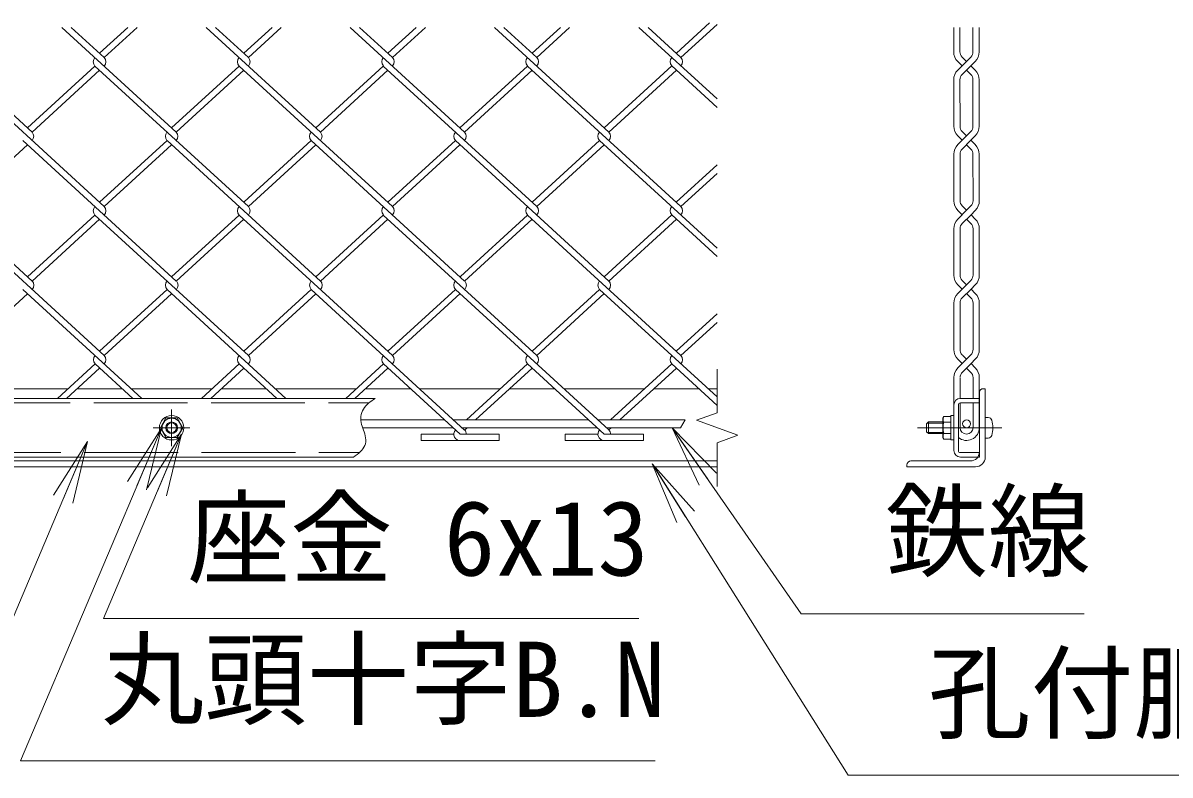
# Model space of a CAD drawing. Units: millimetres at full size; details may follow other scales. Extents: x -16800 to 16800, y -11880 to 11880.
# Drawn here: x -6105 to -3171, y -10352 to -8428 of the extents above; entities that cross this region are included whole.
import ezdxf
from ezdxf.enums import TextEntityAlignment as Align

# ---------------------------------------------------------------- set-up
doc = ezdxf.new("R2010")
doc.units = ezdxf.units.MM
doc.header["$LTSCALE"] = 40
doc.linetypes.add('DASHED', pattern=[7.5, 6, -1.5])
doc.linetypes.add('USER1', pattern=[50.8, 31.75, -6.35, 6.35, -6.35])
for name, color, linetype, lineweight in [('0-0_D-STR1', 1, 'Continuous', 18), ('0-1_D-BMK', 2, 'USER1', 13), ('0-2_D-STR3', 3, 'Continuous', 13), ('0-6_D-STR-DIM', 7, 'Continuous', 13), ('0-7_0', 7, 'Continuous', 18), ('0-9_D-STR-TXT', 7, 'Continuous', 13), ('0-A_D-STR2', 7, 'Continuous', 13)]:
    doc.layers.add(name, color=color, linetype=linetype, lineweight=lineweight)
doc.styles.add('ＭＳ ゴシック', font='')
doc.styles.get('ＭＳ ゴシック').set_extended_font_data('MS Gothic')

# ---------------------------------------------------------------- blocks, each defined once
blk = doc.blocks.new('_Open')
at = {"layer": '0-7_0'}
blk.add_line((-40, 6.67), (0, 0), dxfattribs=at)
blk.add_lwpolyline([(-40, -6.67), (0, 0), (-40, 0)], dxfattribs=at)

msp = doc.modelspace()

# ---------------------------------------------------------------- linework, layer by layer
at = {"layer": '0-0_D-STR1'}
for p, q in [((-5989.24, -9363.11), (-6196.09, -9363.11)), ((-5851.14, -9363.11), (-5965.62, -9363.11)), ((-5620.6, -9363.11), (-5827.45, -9363.11)), ((-5482.5, -9363.11), (-5596.98, -9363.11)), ((-5252.02, -9363.11), (-5459.41, -9363.11)), ((-5113.86, -9363.11), (-5228.34, -9363.11)), ((-4883.38, -9363.11), (-5090.77, -9363.11)), ((-4745.22, -9363.11), (-4859.7, -9363.11)), ((-4514.75, -9363.11), (-4721.54, -9363.11)), ((-4376.58, -9363.11), (-4491.06, -9363.11)), ((-4329.78, -9363.11), (-4352.9, -9363.11)), ((-3659.07, -9525.61), (-3659.07, -9373.11)), ((-3649.07, -9363.11), (-3644.07, -9363.11)), ((-3644.07, -9538.11), (-3644.07, -9363.11)), ((-6496.45, -9548.11), (-4329.78, -9548.11)), ((-3844.07, -9558.11), (-3844.07, -9563.11)), ((-3834.07, -9548.11), (-3681.57, -9548.11)), ((-6496.45, -9563.11), (-4329.78, -9563.11)), ((-3844.07, -9563.11), (-3669.07, -9563.11))]:
    msp.add_line(p, q, dxfattribs=at)
for centre, radius, start, end in [((-3649.07, -9373.11), 10, 90, 180), ((-3681.57, -9525.61), 22.5, 270, 0), ((-3834.07, -9558.11), 10, 90, 180), ((-3669.07, -9538.11), 25, 270, 0)]:
    msp.add_arc(centre, radius, start, end, dxfattribs=at)
at = {"layer": '0-1_D-BMK'}
for p, q in [((-5724.32, -9509.99), (-5724.32, -9416.24)), ((-5677.45, -9463.11), (-5771.2, -9463.11)), ((-3601.46, -9463.11), (-3817.17, -9463.11))]:
    msp.add_line(p, q, dxfattribs=at)
at = {"layer": '0-2_D-STR3', "linetype": 'DASHED'}
for p, q in [((-6223.4, -9399.61), (-5220.06, -9399.61)), ((-6247.82, -9526.61), (-5244.48, -9526.61))]:
    msp.add_line(p, q, dxfattribs=at)
at = {"layer": '0-2_D-STR3'}
for p, q in [((-6207.17, -9388.11), (-5203.83, -9388.11)), ((-3724.07, -9404.61), (-3724.07, -9521.61)), ((-3712.57, -9404.61), (-3712.57, -9521.61)), ((-3659.07, -9388.11), (-3707.57, -9388.11)), ((-3659.07, -9399.61), (-3707.57, -9399.61)), ((-3659.07, -9388.11), (-3659.07, -9399.61)), ((-5738.76, -9438.11), (-5753.19, -9463.11)), ((-5709.89, -9438.11), (-5738.76, -9438.11)), ((-5695.46, -9463.11), (-5709.89, -9438.11)), ((-5240.52, -9443.11), (-5026.55, -9443.11)), ((-5003.46, -9443.11), (-4657.91, -9443.11)), ((-4634.23, -9443.11), (-4411.34, -9443.11)), ((-3752.07, -9438.61), (-3749.55, -9434.24)), ((-3752.07, -9487.61), (-3752.07, -9438.61)), ((-3732.07, -9434.24), (-3749.55, -9434.24)), ((-3732.07, -9431.86), (-3732.07, -9494.36)), ((-3724.07, -9431.86), (-3732.07, -9431.86)), ((-3732.07, -9491.98), (-3732.07, -9434.24)), ((-3644.07, -9436.86), (-3644.07, -9489.36)), ((-3636.43, -9436.86), (-3644.07, -9436.86)), ((-5709.89, -9488.11), (-5695.46, -9463.11)), ((-5235.83, -9463.11), (-5004.73, -9463.11)), ((-4981.64, -9463.11), (-4636.09, -9463.11)), ((-4612.41, -9463.11), (-4422.89, -9463.11)), ((-3789.07, -9448.11), (-3794.07, -9453.11)), ((-3794.07, -9473.11), (-3794.07, -9453.11)), ((-3789.07, -9478.11), (-3794.07, -9473.11)), ((-3752.07, -9451.11), (-3792.07, -9451.11)), ((-3789.07, -9478.11), (-3789.07, -9448.11)), ((-3752.07, -9448.11), (-3789.07, -9448.11)), ((-3732.07, -9448.68), (-3749.55, -9448.68)), ((-3752.07, -9475.11), (-3792.07, -9475.11)), ((-3752.07, -9478.11), (-3789.07, -9478.11)), ((-3752.07, -9487.61), (-3749.55, -9491.98)), ((-3732.07, -9477.54), (-3749.55, -9477.54)), ((-3732.07, -9491.98), (-3749.55, -9491.98)), ((-3724.07, -9494.36), (-3732.07, -9494.36)), ((-3636.43, -9489.36), (-3644.07, -9489.36)), ((-3659.07, -9526.61), (-3707.57, -9526.61)), ((-3659.07, -9526.61), (-3659.07, -9538.11)), ((-6262.49, -9538.11), (-5259.15, -9538.11)), ((-3659.07, -9538.11), (-3707.57, -9538.11))]:
    msp.add_line(p, q, dxfattribs=at)
msp.add_lwpolyline([(-5753.19, -9463.11), (-5738.76, -9488.11), (-5709.89, -9488.11)], dxfattribs=at)
for centre, radius in [((-5724.32, -9463.11), 31.25), ((-5724.32, -9463.11), 24.5), ((-3691.71, -9452.94), 10), ((-5724.32, -9463.11), 15), ((-5724.32, -9463.11), 12.29)]:
    msp.add_circle(centre, radius, dxfattribs=at)
for centre, radius, start, end in [((-3707.57, -9404.61), 16.5, 90, 180), ((-3707.57, -9404.61), 5, 90, 180), ((-3739, -9441.46), 12.78, 145.61585, 214.38415), ((-3636.43, -9446.36), 9.5, 16.07286, 90), ((-3694.57, -9463.11), 70, 343.92714, 16.07286), ((-3704.01, -9463.11), 47.77, 162.4121, 197.5879), ((-3739, -9484.76), 12.78, 145.61586, 214.38415), ((-3636.43, -9479.86), 9.5, 270, 343.92714), ((-3707.57, -9521.61), 16.5, 180, 270), ((-3707.57, -9521.61), 5, 180, 270)]:
    msp.add_arc(centre, radius, start, end, dxfattribs=at)
at = {"layer": '0-6_D-STR-DIM'}
for p, q in [((-4329.78, -9424.63), (-4329.78, -9313.11)), ((-4411.34, -9443.11), (-4422.89, -9463.11)), ((-4329.78, -9613.11), (-4329.78, -9501.59))]:
    msp.add_line(p, q, dxfattribs=at)
for points in [[(-5203.83, -9388.11), (-5208.22, -9391.04), (-5212.57, -9394.01), (-5216.79, -9397.07), (-5220.84, -9400.25), (-5224.66, -9403.61), (-5228.19, -9407.19), (-5231.37, -9411.02), (-5234.14, -9415.15), (-5236.45, -9419.63), (-5238.26, -9424.4), (-5239.58, -9429.39), (-5240.37, -9434.49), (-5240.64, -9439.6), (-5240.38, -9444.63), (-5239.63, -9449.56), (-5238.51, -9454.41), (-5237.1, -9459.23), (-5235.51, -9464.04), (-5233.86, -9468.89), (-5232.23, -9473.79), (-5230.74, -9478.81), (-5229.48, -9483.93), (-5228.57, -9489.1), (-5228.1, -9494.24), (-5228.18, -9499.26), (-5228.91, -9504.06), (-5230.36, -9508.59), (-5232.48, -9512.86), (-5235.2, -9516.9), (-5238.42, -9520.73), (-5242.06, -9524.41), (-5246.04, -9527.95), (-5250.27, -9531.39), (-5254.66, -9534.77), (-5259.15, -9538.11)], [(-4329.78, -9424.63), (-4382.64, -9443.87), (-4276.92, -9482.35), (-4329.78, -9501.59)]]:
    msp.add_lwpolyline(points, dxfattribs=at)
at = {"layer": '0-9_D-STR-TXT'}
for points in [[(-4487.85, -10315.33), (-6110.84, -10315.33), (-5751.33, -9465.88)], [(-3390.77, -9938.95), (-4114.26, -9938.95), (-4443.37, -9464.75)], [(-7952.85, -10057.81), (-6176.57, -10057.81), (-5939.91, -9500.14)], [(-4529.56, -9950.99), (-5898.74, -9950.99), (-5700.18, -9481.45)], [(-2761.61, -10351.57), (-3994.75, -10351.57), (-4494.31, -9557.09)]]:
    msp.add_lwpolyline(points, dxfattribs=at)
at = {"layer": '0-A_D-STR2'}
for p, q in [((-6081.12, -8706.61), (-6373.42, -8438.77)), ((-5712.48, -8706.61), (-6004.78, -8438.77)), ((-5896.8, -8516.01), (-5981.1, -8438.77)), ((-5836.19, -8438.77), (-5908.64, -8505.16)), ((-5812.51, -8438.77), (-5896.8, -8516.01)), ((-5343.84, -8706.61), (-5636.14, -8438.77)), ((-5528.16, -8516.01), (-5612.46, -8438.77)), ((-5467.55, -8438.77), (-5540, -8505.16)), ((-5443.87, -8438.77), (-5528.16, -8516.01)), ((-4975.2, -8706.61), (-5267.5, -8438.77)), ((-5159.52, -8516.01), (-5243.82, -8438.77)), ((-5098.91, -8438.77), (-5171.37, -8505.16)), ((-5075.23, -8438.77), (-5159.52, -8516.01)), ((-4606.6, -8706.58), (-4898.86, -8438.77)), ((-4790.89, -8516.01), (-4875.18, -8438.77)), ((-4730.27, -8438.77), (-4802.73, -8505.16)), ((-4706.59, -8438.77), (-4790.89, -8516.01)), ((-4329.81, -8621.87), (-4529.63, -8438.77)), ((-4421.98, -8515.71), (-4505.95, -8438.77)), ((-4349.41, -8427.51), (-4433.82, -8504.86)), ((-4329.81, -8431.25), (-4421.98, -8515.71)), ((-3724.63, -8501.37), (-3724.63, -8438.77)), ((-3708.59, -8501.35), (-3708.59, -8438.77)), ((-3675.45, -8501.35), (-3675.45, -8438.77)), ((-3659.41, -8501.37), (-3659.41, -8438.77)), ((-3692.02, -8525.79), (-3714.38, -8548.15)), ((-3714.38, -8526.12), (-3703.36, -8537.13)), ((-3703.02, -8514.79), (-3692.02, -8525.79)), ((-3681.01, -8514.79), (-3692.02, -8525.79)), ((-3669.66, -8526.12), (-3680.68, -8537.13)), ((-5896.8, -8897.21), (-6289.12, -8537.71)), ((-5920.48, -8537.71), (-6092.96, -8695.76)), ((-5908.64, -8548.56), (-6081.12, -8706.61)), ((-5528.16, -8897.21), (-5920.48, -8537.71)), ((-5551.85, -8537.71), (-5724.32, -8695.76)), ((-5540, -8548.56), (-5712.48, -8706.61)), ((-5159.52, -8897.21), (-5551.85, -8537.71)), ((-5183.21, -8537.71), (-5355.68, -8695.76)), ((-5171.37, -8548.56), (-5343.84, -8706.61)), ((-4790.91, -8897.18), (-5183.21, -8537.71)), ((-4814.57, -8537.71), (-4987.05, -8695.76)), ((-4802.73, -8548.56), (-4975.2, -8706.61)), ((-4422.28, -8897.18), (-4814.57, -8537.71)), ((-4445.66, -8537.41), (-4618.44, -8695.73)), ((-4433.82, -8548.26), (-4606.6, -8706.58)), ((-4329.81, -8643.57), (-4445.66, -8537.41)), ((-3680.68, -8537.13), (-3703.02, -8559.48)), ((-3692.02, -8548.48), (-3681.01, -8559.48)), ((-3680.68, -8537.13), (-3669.66, -8548.15)), ((-3724.49, -8691.97), (-3724.63, -8572.9)), ((-3708.45, -8691.95), (-3708.59, -8572.92)), ((-3675.31, -8691.95), (-3675.45, -8572.92)), ((-3659.26, -8691.97), (-3659.41, -8572.9)), ((-3702.88, -8705.39), (-3691.88, -8716.39)), ((-6081.12, -9087.81), (-6473.44, -8728.31)), ((-6092.96, -8739.16), (-6265.44, -8897.21)), ((-5712.48, -9087.81), (-6104.8, -8728.31)), ((-5736.17, -8728.31), (-5908.64, -8886.36)), ((-5724.32, -8739.16), (-5896.8, -8897.21)), ((-5343.84, -9087.81), (-5736.16, -8728.31)), ((-5367.53, -8728.31), (-5538.97, -8885.41)), ((-5355.68, -8739.16), (-5528.16, -8897.21)), ((-4975.23, -9087.78), (-5367.53, -8728.31)), ((-4998.89, -8728.31), (-5171.37, -8886.36)), ((-4987.05, -8739.16), (-5159.52, -8897.21)), ((-4606.6, -9087.78), (-4998.89, -8728.31)), ((-4630.28, -8728.28), (-4802.76, -8886.33)), ((-4618.44, -8739.13), (-4790.91, -8897.18)), ((-4329.81, -9003.61), (-4630.28, -8728.28)), ((-3714.24, -8716.72), (-3703.22, -8727.73)), ((-3680.53, -8727.73), (-3702.88, -8750.08)), ((-3691.88, -8739.08), (-3680.87, -8750.08)), ((-3669.51, -8716.72), (-3680.53, -8727.73)), ((-3680.53, -8727.73), (-3669.51, -8738.75)), ((-3724.32, -8882.37), (-3724.49, -8763.5)), ((-3708.28, -8882.35), (-3708.45, -8763.52)), ((-3675.14, -8882.35), (-3675.31, -8763.52)), ((-3659.09, -8882.37), (-3659.26, -8763.5)), ((-4329.81, -8790.75), (-4434.12, -8886.33)), ((-4329.81, -8812.45), (-4422.28, -8897.18)), ((-3691.71, -8906.79), (-3714.07, -8929.15)), ((-3714.07, -8907.12), (-3703.05, -8918.14)), ((-3702.71, -8895.79), (-3691.71, -8906.79)), ((-3680.7, -8895.79), (-3691.71, -8906.79)), ((-5896.8, -9278.4), (-6289.12, -8918.91)), ((-5920.48, -8918.91), (-6092.96, -9076.95)), ((-5908.64, -8929.76), (-6081.12, -9087.81)), ((-5528.19, -9278.38), (-5920.48, -8918.91)), ((-5551.85, -8918.91), (-5724.32, -9076.95)), ((-5540, -8929.76), (-5712.48, -9087.81)), ((-5159.55, -9278.38), (-5551.85, -8918.91)), ((-5183.21, -8918.91), (-5355.68, -9076.95)), ((-5171.37, -8929.76), (-5343.84, -9087.81)), ((-4790.91, -9278.38), (-5183.21, -8918.91)), ((-4814.6, -8918.88), (-4986.04, -9075.98)), ((-4802.76, -8929.73), (-4975.23, -9087.78)), ((-4422.28, -9278.38), (-4814.6, -8918.88)), ((-4445.66, -8918.61), (-4618.44, -9076.93)), ((-4433.82, -8929.46), (-4606.6, -9087.78)), ((-4329.81, -9024.77), (-4445.66, -8918.61)), ((-3680.36, -8918.14), (-3702.71, -8940.49)), ((-3691.71, -8929.48), (-3680.7, -8940.49)), ((-3724.32, -9072.7), (-3724.32, -8953.9)), ((-3708.28, -9073.96), (-3708.28, -8953.92)), ((-3675.14, -9073.96), (-3675.14, -8953.92)), ((-3659.09, -9072.7), (-3659.09, -8953.9)), ((-3703.61, -9085.21), (-3691.71, -9097.12)), ((-3679.8, -9085.21), (-3691.71, -9097.12)), ((-6092.96, -9120.36), (-6265.44, -9278.4)), ((-5800.17, -9388.11), (-6104.51, -9109.24)), ((-5736.16, -9109.51), (-5908.64, -9267.55)), ((-5724.32, -9120.36), (-5896.8, -9278.4)), ((-5432.12, -9388.11), (-5736.16, -9109.51)), ((-5367.53, -9109.51), (-5540, -9267.55)), ((-5355.68, -9120.36), (-5528.16, -9278.4)), ((-4975.23, -9468.98), (-5367.53, -9109.51)), ((-4998.62, -9109.21), (-5171.39, -9267.53)), ((-4986.78, -9120.06), (-5159.55, -9278.38)), ((-4606.3, -9468.71), (-4998.62, -9109.21)), ((-4629.98, -9109.21), (-4802.76, -9267.53)), ((-4618.14, -9120.06), (-4790.91, -9278.38)), ((-4329.81, -9384.27), (-4629.98, -9109.21)), ((-3691.71, -9097.12), (-3714.07, -9119.48)), ((-3714.07, -9097.45), (-3703.05, -9108.46)), ((-3680.36, -9108.46), (-3703.62, -9131.72)), ((-3691.71, -9119.81), (-3679.8, -9131.72)), ((-3669.35, -9097.45), (-3680.36, -9108.46)), ((-3680.36, -9108.46), (-3669.35, -9119.48)), ((-3724.32, -9263.3), (-3724.32, -9144.23)), ((-3708.28, -9262.04), (-3708.28, -9142.97)), ((-3675.14, -9262.04), (-3675.14, -9142.97)), ((-3659.09, -9263.3), (-3659.09, -9144.23)), ((-4329.81, -9171.94), (-4434.12, -9267.53)), ((-4329.81, -9193.65), (-4422.28, -9278.38)), ((-3691.71, -9287.72), (-3714.07, -9310.08)), ((-3714.07, -9288.05), (-3703.05, -9299.06)), ((-3701.83, -9277.59), (-3691.71, -9287.72)), ((-3679.8, -9275.81), (-3691.71, -9287.72)), ((-3669.35, -9288.05), (-3680.36, -9299.06)), ((-5920.22, -9299.81), (-6016.58, -9388.11)), ((-5908.38, -9310.66), (-5992.9, -9388.11)), ((-5823.85, -9388.11), (-5920.22, -9299.81)), ((-5551.58, -9299.81), (-5647.94, -9388.11)), ((-5539.74, -9310.66), (-5624.26, -9388.11)), ((-5455.21, -9388.11), (-5551.58, -9299.81)), ((-5182.94, -9299.81), (-5279.31, -9388.11)), ((-5171.1, -9310.66), (-5255.62, -9388.11)), ((-4986.5, -9479.81), (-5182.94, -9299.81)), ((-4814.3, -9299.81), (-4970.69, -9443.11)), ((-4802.46, -9310.66), (-4947.01, -9443.11)), ((-4618.14, -9479.56), (-4814.3, -9299.81)), ((-4445.66, -9299.81), (-4602.05, -9443.11)), ((-4433.82, -9310.66), (-4578.37, -9443.11)), ((-4329.81, -9405.97), (-4445.66, -9299.81)), ((-3680.36, -9299.06), (-3701.83, -9320.53)), ((-3691.71, -9310.41), (-3679.8, -9322.31)), ((-3680.36, -9299.06), (-3669.35, -9310.08)), ((-3724.32, -9405.04), (-3724.32, -9334.83)), ((-3708.28, -9388.12), (-3708.28, -9336.09)), ((-3675.14, -9388.11), (-3675.14, -9333.57)), ((-3659.09, -9464.2), (-3659.09, -9334.83)), ((-3708.28, -9462.94), (-3708.28, -9399.66)), ((-3675.14, -9462.94), (-3675.14, -9399.61)), ((-4968.83, -9463.11), (-4975.23, -9468.98)), ((-4600.19, -9463.11), (-4606.3, -9468.71)), ((-5086.5, -9479.81), (-5002.57, -9479.81)), ((-5086.5, -9479.81), (-5086.5, -9495.81)), ((-5086.5, -9495.81), (-4886.5, -9495.81)), ((-4718.14, -9479.56), (-4634.2, -9479.56)), ((-4718.14, -9479.56), (-4718.14, -9495.56)), ((-4718.14, -9495.56), (-4518.14, -9495.56)), ((-4618.14, -9479.56), (-4518.14, -9479.56)), ((-4518.14, -9479.56), (-4518.14, -9495.56))]:
    msp.add_line(p, q, dxfattribs=at)
for points in [[(-3680.87, -8705.39), (-3691.88, -8716.39), (-3714.24, -8738.75)], [(-3669.35, -8907.12), (-3680.36, -8918.14), (-3669.35, -8929.15)], [(-4986.5, -9479.81), (-4886.5, -9479.81), (-4886.5, -9495.81)]]:
    msp.add_lwpolyline(points, dxfattribs=at)
for centre, radius, start, end in [((-3689.63, -8501.37), 35, 180, 225), ((-3689.59, -8501.35), 19, 180, 225), ((-3694.45, -8501.35), 19, 315, 0), ((-3694.41, -8501.37), 35, 315, 0), ((-5908.64, -8526.86), 16.06, 137.5, 222.5), ((-5908.64, -8526.86), 16.06, 317.5, 42.5), ((-5540, -8526.86), 16.06, 137.5, 222.5), ((-5540, -8526.86), 16.06, 317.5, 42.5), ((-5171.1, -8526.56), 16.06, 137.5, 222.5), ((-5171.1, -8526.56), 16.06, 317.5, 42.5), ((-4802.46, -8526.56), 16.06, 137.5, 222.5), ((-4802.46, -8526.56), 16.06, 317.5, 42.5), ((-4433.82, -8526.56), 16.06, 137.5, 222.5), ((-4433.82, -8526.56), 16.06, 317.5, 42.5), ((-3689.63, -8572.9), 35, 135, 180), ((-3689.59, -8572.92), 19, 135.00055, 180), ((-3694.45, -8572.92), 19, 0, 44.99915), ((-3694.41, -8572.9), 35, 0, 45), ((-6092.99, -8717.43), 16.06, 317.5, 42.5), ((-5724.35, -8717.43), 16.06, 137.5, 222.5), ((-5724.35, -8717.43), 16.06, 317.5, 42.5), ((-5355.71, -8717.43), 16.06, 137.5, 222.5), ((-5355.71, -8717.43), 16.06, 317.5, 42.5), ((-4987.08, -8717.43), 16.06, 137.5, 222.5), ((-4987.08, -8717.43), 16.06, 317.5, 42.5), ((-4618.44, -8717.43), 16.06, 137.5, 222.5), ((-4618.44, -8717.43), 16.06, 317.5, 42.5), ((-3689.49, -8691.97), 35, 180, 225), ((-3689.45, -8691.95), 19, 180, 225), ((-3694.31, -8691.95), 19, 315, 0), ((-3694.26, -8691.97), 35, 315, 0), ((-3689.49, -8763.5), 35, 135, 180), ((-3694.26, -8763.5), 35, 0, 45), ((-3689.45, -8763.52), 19, 135.00055, 180), ((-3694.31, -8763.52), 19, 0, 44.99915), ((-3689.32, -8882.37), 35, 180, 225), ((-3689.28, -8882.35), 19, 180, 225), ((-3694.14, -8882.35), 19, 315, 0), ((-3694.09, -8882.37), 35, 315, 0), ((-5908.64, -8908.06), 16.06, 137.5, 222.5), ((-5908.64, -8908.06), 16.06, 317.5, 42.5), ((-5540, -8908.06), 16.06, 137.5, 222.5), ((-5540, -8908.06), 16.06, 317.5, 42.5), ((-5171.1, -8907.76), 16.06, 137.5, 222.5), ((-5171.1, -8907.76), 16.06, 317.5, 42.5), ((-4802.46, -8907.76), 16.06, 137.5, 222.5), ((-4802.46, -8907.76), 16.06, 317.5, 42.5), ((-4433.82, -8907.76), 16.06, 137.5, 222.5), ((-4433.82, -8907.76), 16.06, 317.5, 42.5), ((-3689.32, -8953.9), 35, 135, 180), ((-3689.28, -8953.92), 19, 135.00055, 180), ((-3694.14, -8953.92), 19, 0, 44.99915), ((-3694.09, -8953.9), 35, 0, 45), ((-6092.7, -9098.36), 16.06, 317.5, 42.5), ((-5724.06, -9098.36), 16.06, 137.5, 222.5), ((-5724.06, -9098.36), 16.06, 317.5, 42.5), ((-5355.42, -9098.36), 16.06, 137.5, 222.5), ((-5355.42, -9098.36), 16.06, 317.5, 42.5), ((-4986.78, -9098.36), 16.06, 137.5, 222.5), ((-4986.78, -9098.36), 16.06, 317.5, 42.5), ((-4618.14, -9098.36), 16.06, 137.5, 222.5), ((-4618.14, -9098.36), 16.06, 317.5, 42.5), ((-3689.32, -9072.7), 35, 180, 225), ((-3689.32, -9072.7), 19, 180, 225), ((-3694.09, -9072.7), 19, 315, 0), ((-3694.09, -9072.7), 35, 315, 0), ((-3689.32, -9144.23), 35, 135, 180), ((-3694.09, -9144.23), 35, 0, 45), ((-3689.32, -9144.23), 19, 135, 180), ((-3694.09, -9144.23), 19, 0, 45), ((-3689.32, -9263.3), 35, 180, 225), ((-3689.32, -9263.3), 19, 176.19604, 225), ((-3694.09, -9263.3), 19, 315, 3.80396), ((-3694.09, -9263.3), 35, 315, 0), ((-5908.38, -9288.96), 16.06, 137.5, 222.5), ((-5908.38, -9288.96), 16.06, 317.5, 42.5), ((-5539.74, -9288.96), 16.06, 137.5, 222.5), ((-5539.74, -9288.96), 16.06, 317.5, 42.5), ((-5171.1, -9288.96), 16.06, 137.5, 222.5), ((-5171.1, -9288.96), 16.06, 317.5, 42.5), ((-4802.46, -9288.96), 16.06, 137.5, 222.5), ((-4802.46, -9288.96), 16.06, 317.5, 42.5), ((-4433.82, -9288.96), 16.06, 137.5, 222.5), ((-4433.82, -9288.96), 16.06, 317.5, 42.5), ((-3689.32, -9334.83), 35, 135, 180), ((-3689.32, -9334.83), 19, 131.18669, 180), ((-3694.09, -9334.83), 19, 0, 48.80016), ((-3694.09, -9334.83), 35, 0, 45), ((-4986.5, -9479.81), 16.06, 137.5, 275), ((-4986.78, -9479.56), 16.06, 359.10095, 42.5), ((-4618.14, -9479.56), 16.06, 137.5, 265), ((-4618.14, -9479.56), 16.06, 0, 42.5), ((-3691.71, -9462.94), 32.61, 230.23061, 0), ((-3691.71, -9462.94), 16.57, 180, 0)]:
    msp.add_arc(centre, radius, start, end, dxfattribs=at)

# ---------------------------------------------------------------- block references
at = {"layer": '0-9_D-STR-TXT', "xscale": 4, "yscale": 4}
for p, rotation in [((-5750.56, -9464.04), 67.06107), ((-5699.4, -9479.61), 67.07794), ((-4444.51, -9463.11), 124.7616), ((-5939.13, -9498.3), 67.00514), ((-4495.37, -9555.4), 122.16142)]:
    msp.add_blockref('_Open', p, dxfattribs=dict(at, rotation=rotation))

# ---------------------------------------------------------------- texts
at = {"layer": '0-9_D-STR-TXT', "style": 'ＭＳ ゴシック'}
for s, p in [('鉄線', (-3899.4, -9881.5)), ('座金 6x13', (-5683.87, -9899.13)), ('丸頭十字B.N', (-5904.09, -10260.42)), ('孔付胴縁', (-3790.04, -10295.64))]:
    msp.add_text(s, height=192.4, dxfattribs=at).set_placement(p, align=Align.BOTTOM_LEFT)

doc.saveas('drawing.dxf')
